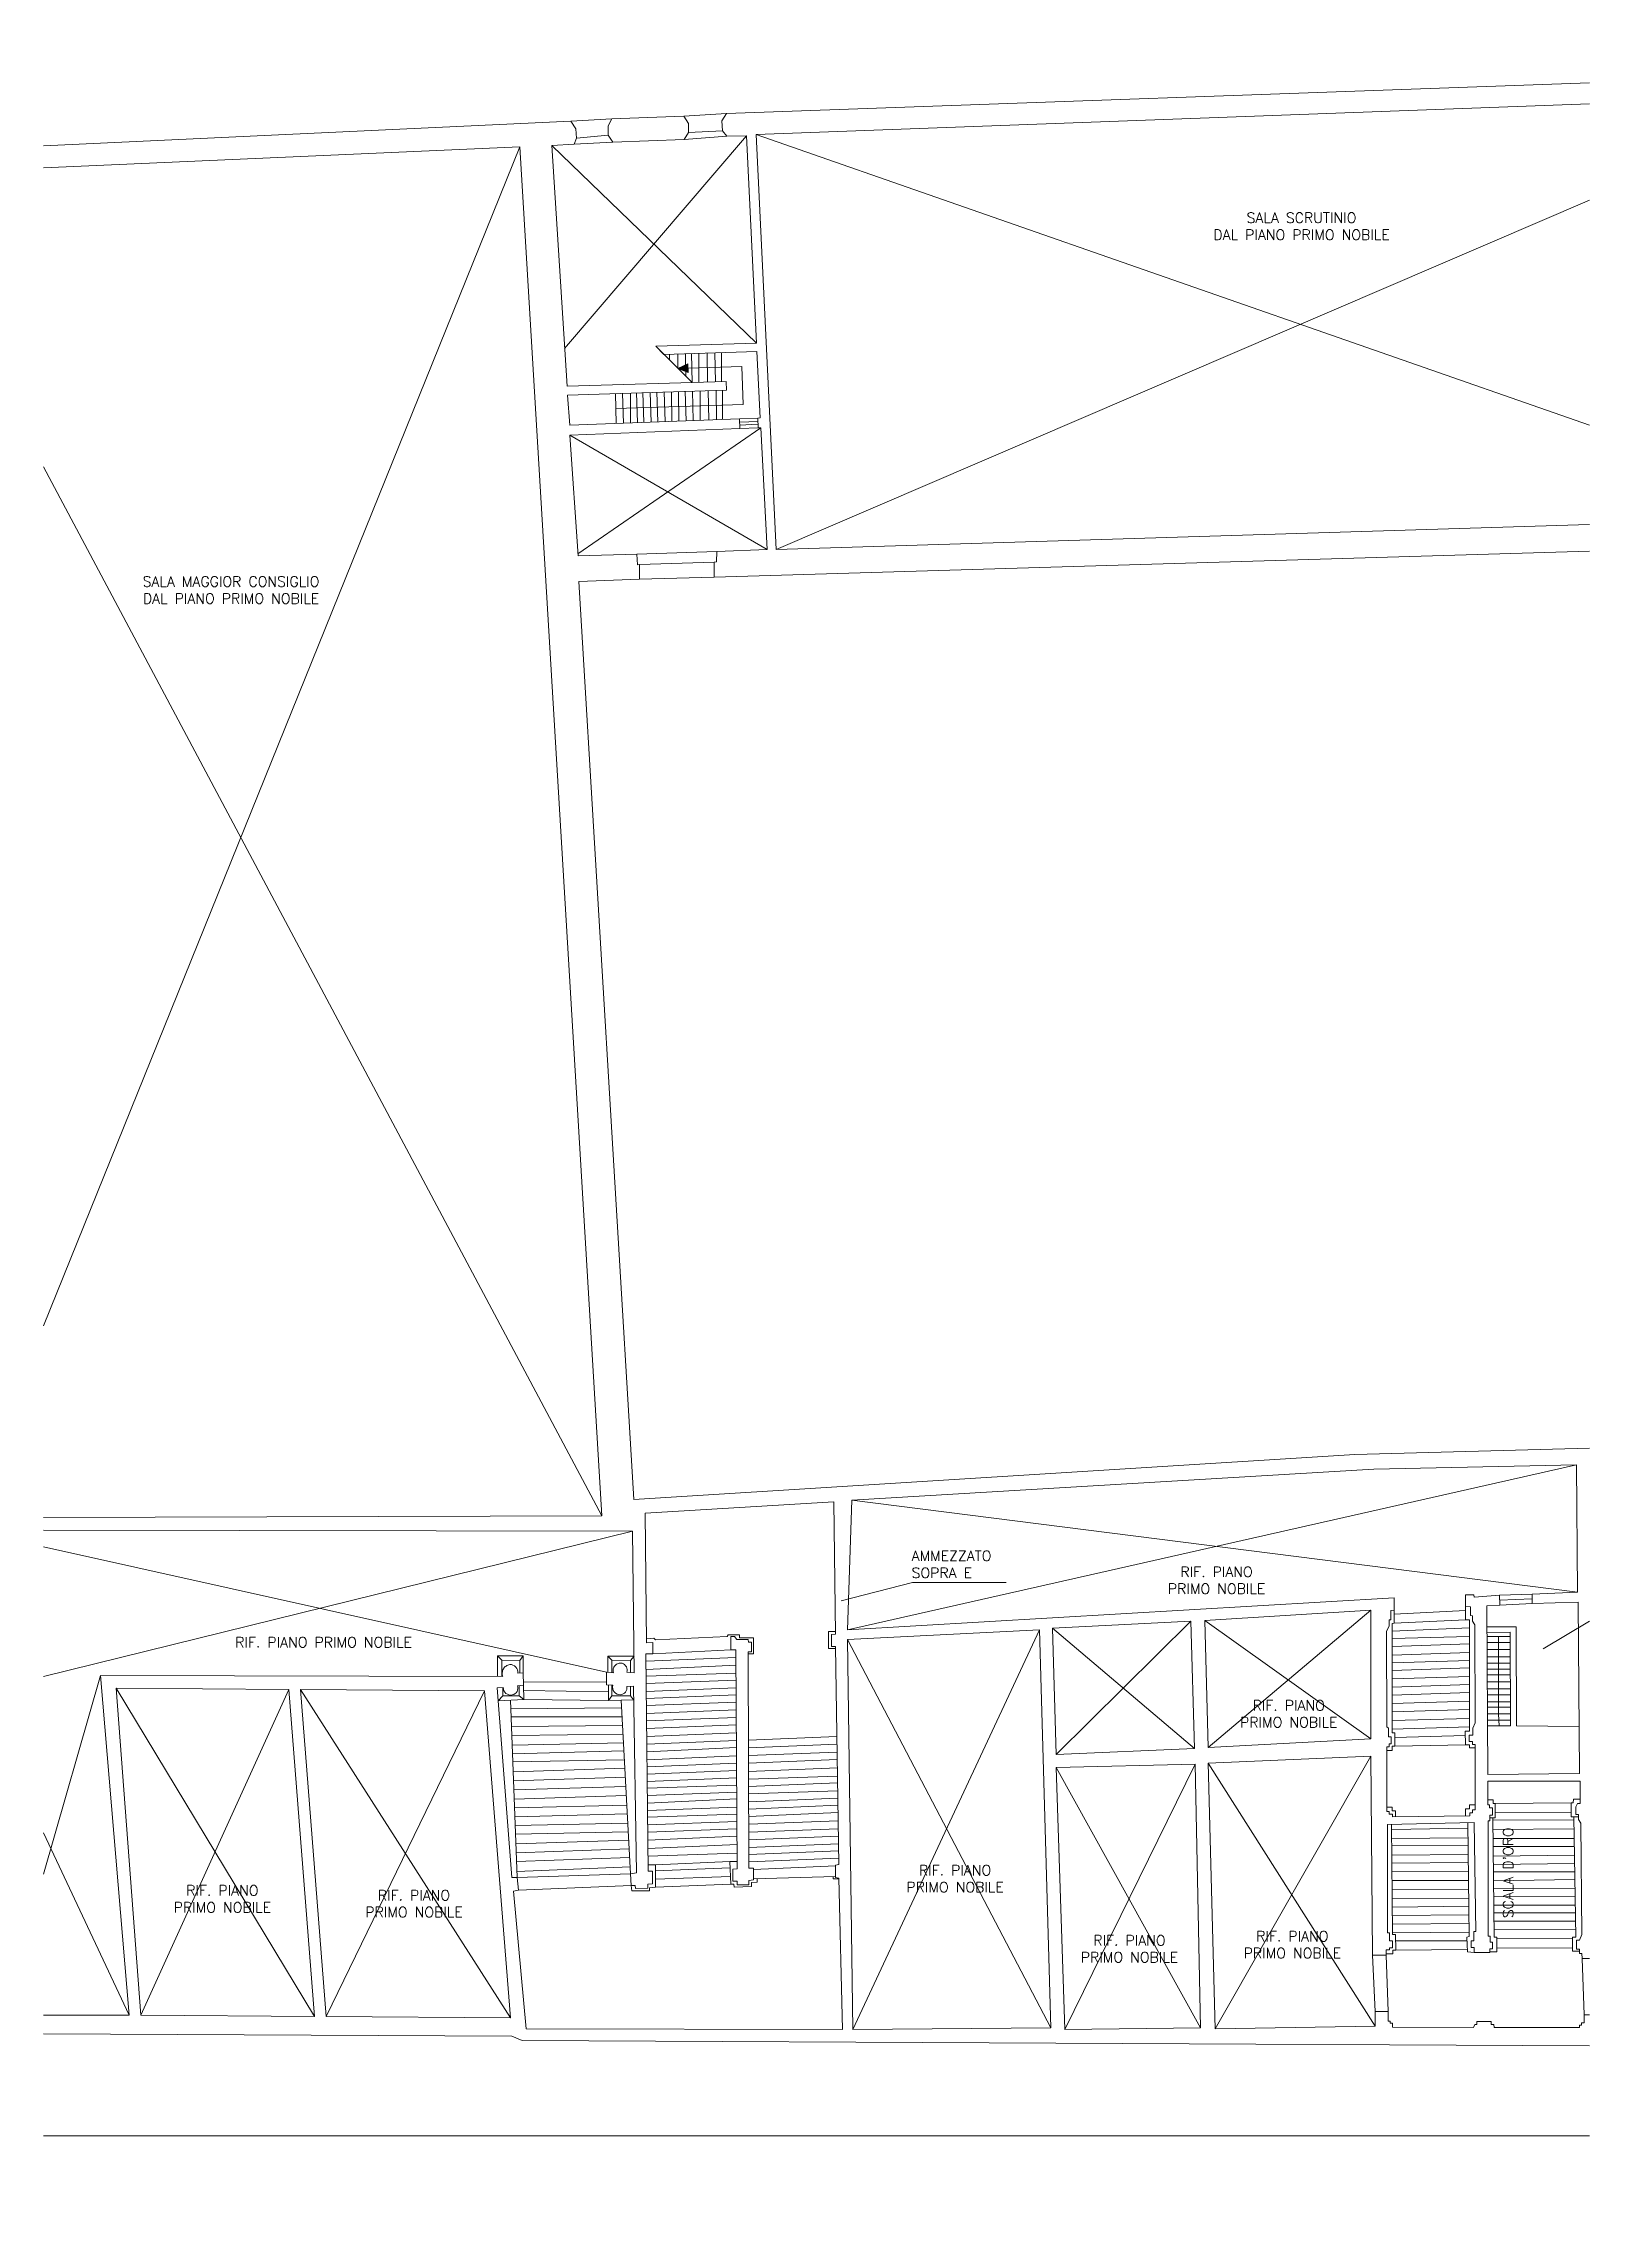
# Paper-space layout 'p_terzo_sx' of a CAD drawing. Header units: millimetres. Extents: x -1 to 297, y 0 to 420.
# The model-space entities are those that its viewports show. They can reach past a viewport. Long polylines and large blocks are cut down to what shows.
import ezdxf
from ezdxf.enums import TextEntityAlignment as Align

# ---------------------------------------------------------------- set-up
doc = ezdxf.new("R2010")
doc.units = ezdxf.units.MM
doc.layers.add('_sottile', color=253, linetype='Continuous', lineweight=5)
doc.layers.add('muri', color=7, linetype='Continuous', lineweight=9)
doc.layers.add('xx_Nascosto', color=210, linetype='Continuous')
doc.layers.get('xx_Nascosto').freeze()
doc.styles.add('DITTA', font='COMPLEX.SHX', dxfattribs={"height": 60})
doc.styles.get("Standard").update_dxf_attribs({"font": 'arial.ttf'})

msp = doc.modelspace()

# ---------------------------------------------------------------- hatches: boundary and pattern name
at = {"layer": '_sottile'}
msp.add_hatch(color=256, dxfattribs=at).paths.add_polyline_path([(45719.7, 3504.6), (45719.2, 3521.5), (45700, 3512.4)])

# ---------------------------------------------------------------- linework, layer by layer
for p, q in [((45793.4, 4003.6), (47977.5, 4081.3)), ((45784.2, 3989.5), (45793.4, 4003.6)), ((44378.5, 3936.8), (45493.5, 3988.6)), ((45831.7, 3960.4), (45481.8, 3551.1)), ((45493.5, 3988.6), (45503.5, 3973.6)), ((45504.3, 3956.2), (45500.1, 3944.5)), ((45503.5, 3973.6), (45504.3, 3956.2)), ((45784.2, 3989.5), (45784.2, 3989.5)), ((45785.9, 3970.3), (45784.2, 3989.5)), ((45794.2, 3959.5), (45785.9, 3970.3)), ((45500.1, 3944.5), (45456.8, 3942)), ((45851.4, 3561), (45456.8, 3942)), ((45456.8, 3942), (45486.4, 3478.1)), ((45657.3, 3555.1), (45672.8, 3539.6)), ((45727.1, 3485.4), (45657.3, 3555.1)), ((45672.8, 3539.6), (45852.2, 3545)), ((45858.5, 3417.2), (45852.2, 3545)), ((45792.8, 3487.4), (45486.4, 3478.1)), ((45700, 3512.4), (45719.2, 3521.5)), ((45700, 3512.4), (45823.1, 3516.2)), ((45700, 3512.4), (45719.7, 3504.6)), ((45719.7, 3504.6), (45719.2, 3521.5)), ((45793.4, 3470.5), (45792.8, 3487.4)), ((45825.3, 3442.8), (45823.1, 3516.2)), ((45487.6, 3461.3), (45793.4, 3470.5)), ((45487.6, 3461.3), (45491.9, 3403.2)), ((45491.9, 3403.2), (45818.7, 3415.7)), ((45580.5, 3435.3), (45825.3, 3442.8)), ((45818.7, 3415.7), (45853.6, 3417)), ((45818.7, 3415.7), (45819.4, 3396.5)), ((45819, 3408.7), (45853.9, 3410)), ((45819.2, 3403.5), (45854.1, 3404.9)), ((45853.6, 3417), (45858.5, 3417.2)), ((45853.6, 3417), (45854.3, 3397.9)), ((45819.4, 3396.5), (45491.9, 3384.1)), ((45491.9, 3384.1), (45872.1, 3163.6)), ((45491.9, 3384.1), (45507.7, 3151.3)), ((45859.6, 3398.1), (45507.4, 3155.2)), ((45819.4, 3396.5), (45854.3, 3397.9)), ((45859.6, 3398.1), (45854.3, 3397.9)), ((45872.1, 3163.6), (45859.6, 3398.1)), ((45507.7, 3151.3), (45620.9, 3154.8)), ((45620.9, 3154.8), (45621.8, 3134)), ((48014.6, 3177.2), (45770, 3110.7)), ((45774.2, 3139.8), (45774.6, 3159.8)), ((45774.6, 3159.8), (45872.1, 3163.6)), ((45621.8, 3134), (45625.9, 3134.8)), ((45625.9, 3134.8), (45625.9, 3106.5)), ((45770, 3139.4), (45774.2, 3139.8)), ((45770, 3110.7), (45770, 3139.4)), ((45625.9, 3106.5), (45509.3, 3102.3)), ((45509.3, 3102.3), (45615, 1334.3)), ((47003.7, 1421.1), (49718.6, 1495)), ((45615, 1334.3), (47003.7, 1421.1)), ((47037.9, 456.8), (47042.8, 348.5)), ((47063.9, 456.8), (47067.8, 348.4)), ((47441.1, 450.1), (47445.2, 341.8)), ((47471, 450.1), (47475.2, 337.6)), ((45380.2, 301), (44378.5, 305.9)), ((45400.2, 292.7), (45380.2, 301)), ((48320.7, 277.7), (45400.2, 292.7))]:
    msp.add_line(p, q, dxfattribs=at)
msp.add_lwpolyline([(47960.8, 3227.3), (45889.2, 3164), (45850.6, 3962.8), (47927.5, 4039.5)], close=True, dxfattribs=at)
for points in [[(47927.5, 4039.5), (45889.2, 3164)], [(45493.5, 3988.6), (45572.9, 3993.1)], [(45712, 3953.1), (45720.6, 3967), (45720.6, 3984.2), (45711.4, 3998.6), (45572.9, 3993.1), (45565.4, 3979.5), (45565.4, 3961.7), (45574.3, 3948.4), (45712, 3953.1)], [(45711.4, 3998.6), (45793.4, 4003.6)], [(45500.1, 3944.5), (45574.3, 3948.4)], [(45504.3, 3956.2), (45565.4, 3961.7)], [(45794.2, 3959.5), (45831.7, 3960.4), (45851.4, 3561), (45657.3, 3555.1)], [(45712, 3953.1), (45794.2, 3959.5)], [(45720.6, 3967), (45785.9, 3970.3)], [(47960.8, 3227.3), (45850.6, 3962.8)], [(45395.2, 3939.5), (44378.5, 1421.6)], [(45395.2, 3939.5), (45553.5, 1303.1), (44378.5, 1299.1)], [(44378.5, 3894.2), (45395.2, 3939.5)], [(45683.7, 3539.9), (45683.7, 3528.7)], [(45699.5, 3540.4), (45700, 3512.4)], [(45714.5, 3540.9), (45715.3, 3497.2)], [(45726.1, 3541.2), (45727.1, 3485.4)], [(45740.3, 3541.6), (45740.3, 3485.8)], [(45756.1, 3542.1), (45757, 3486.3)], [(45771.1, 3542.6), (45772.1, 3486.7)], [(45783.7, 3543), (45783.7, 3487.1)], [(45553.5, 1303.1), (44378.5, 3510.6)], [(45580, 3464.1), (45581, 3406.6)], [(45593.3, 3464.5), (45595.2, 3407.2)], [(45608.4, 3464.9), (45608.4, 3407.7)], [(45620, 3465.3), (45621.9, 3408.2)], [(45632.4, 3465.6), (45634.4, 3408.7)], [(45646.6, 3466.1), (45648.6, 3409.2)], [(45659.1, 3466.5), (45661, 3409.7)], [(45673.2, 3466.9), (45675.2, 3410.2)], [(45687.5, 3467.3), (45688.5, 3410.7)], [(45700.8, 3467.7), (45701.8, 3411.2)], [(45714, 3468.1), (45716, 3411.8)], [(45728.3, 3468.6), (45729.3, 3412.3)], [(45742.5, 3469), (45742.5, 3412.8)], [(45758.3, 3469.5), (45759.3, 3413.4)], [(45773.3, 3469.9), (45774.3, 3414)], [(45785.9, 3470.3), (45785.9, 3414.4)], [(45620.9, 3154.8), (45774.6, 3159.8)], [(45625.9, 3134.8), (45770, 3139.4)], [(45625.9, 3106.5), (45770, 3110.7)], [(47430.2, 1401.3), (47040.1, 1392.5), (46034.9, 1333.1), (46026.6, 1083.2), (47079.5, 1144.8), (47079.5, 1121.5), (47072.8, 1120.7), (47072.8, 1102.3), (47069.4, 1102.3), (47069.5, 1090.7), (47064.5, 1080.7), (47065.3, 896.6), (47068.7, 894.1), (47068.7, 877.4), (47073.7, 877.4), (47073.7, 864.1), (47069.5, 864.1), (47069.5, 858.3), (47065.4, 858.3), (47065.3, 733.3), (47069.5, 733.3), (47069.5, 728.3), (47076.2, 728.3), (47076.2, 723.3), (47225.3, 725), (47225.3, 730.8), (47230.3, 730.8), (47230.3, 736.6), (47235.2, 736.6), (47235.3, 862.4), (47230.3, 862.4), (47230.3, 868.2), (47223.6, 868.2), (47223.6, 880.7), (47231, 880.7), (47231.1, 894.1), (47235.3, 904.1), (47234.4, 1093.2), (47230.3, 1099.8), (47230.3, 1110.6), (47226.1, 1110.7), (47226.1, 1127.9), (47216.9, 1128.1), (47216.9, 1150.6), (47232.8, 1150.6), (47233.1, 1146), (47281.9, 1149.8), (47282.8, 1130.6), (47257.8, 1129.8), (47259.4, 804.9), (47436, 806.6), (47433.5, 1136.5), (47345.2, 1134), (47345.2, 1152.3), (47432.7, 1155.6), (47430.2, 1401.3)], [(46026.6, 1083.2), (47430.2, 1401.3)], [(47869.2, 1414.7), (47875.8, 863.3), (47464.3, 856.6), (47461, 1404.7), (47869.2, 1414.7)], [(47461, 1404.7), (47875.8, 863.3)], [(47869.2, 1414.7), (47464.3, 856.6)], [(46034.9, 1333.1), (47432.7, 1155.6)], [(44378.5, 1275.5), (45612.6, 1273.1), (45615.9, 1000.6)], [(45612.6, 1273.1), (44378.5, 968.9)], [(45562.6, 1001.5), (44378.5, 1265.5)], [(46332.2, 1174.2), (46151.4, 1174.2), (46014.1, 1139.2)], [(47281.9, 1149.8), (47345.2, 1152.3)], [(47282.3, 1140.2), (47345.2, 1143.1)], [(47345.2, 1134), (47282.8, 1130.6)], [(46688, 1099.8), (46421.4, 1086.5), (46428.1, 843.3), (46694.7, 854.9), (46688, 1099.8)], [(46688, 1099.8), (46428.1, 843.3)], [(47034.5, 1121.5), (46714.6, 1101.5), (46721.3, 856.6), (47034.5, 873.2), (47034.5, 1121.5)], [(47034.5, 873.2), (46714.6, 1101.5)], [(47034.5, 1121.5), (46721.3, 856.6)], [(47079.5, 1121.5), (47079.6, 1096.4), (47075.3, 1095.7), (47075.3, 884.9), (47080.3, 884.9), (47080.3, 859.1), (47075.3, 859.1), (47075.3, 850.8), (47065.4, 850.8)], [(47216.9, 1120.8), (47079.5, 1113.8)], [(47216.9, 1102.4), (47079.6, 1096.4)], [(47216.9, 1128.1), (47216.9, 1102.4), (47224.4, 1102.3), (47224.5, 888.2), (47216.1, 888.2), (47216.9, 861.6), (47224.5, 861.6), (47224.4, 855.8), (47235.3, 855.8)], [(47650.5, 1108.5), (47469.7, 1108.5), (47366.5, 1046.9)], [(45835, 1037.3), (45845.8, 1037.3), (45845.8, 1068.2), (45818.3, 1068.2), (45818.3, 1074), (45796.7, 1074), (45795, 1070.7), (45656.7, 1064), (45653.4, 1067.3), (45639.2, 1066.3)], [(45814.2, 623.3), (45811.7, 1044.8), (45801.7, 1044.8), (45801.7, 1070.7), (45808.8, 1070.7), (45813.3, 1064.8), (45835, 1064.8), (45835.8, 1059.8), (45841.7, 1059.8), (45841.7, 1040.7), (45835, 1040.7), (45836.7, 624.2), (45845.8, 624.2), (45845.8, 601.7), (45836.7, 600.9), (45836.7, 592.5), (45814.2, 592.5), (45814.2, 599.2), (45805.9, 599.2), (45805.9, 622.5), (45814.2, 623.3)], [(46003.2, 1080.4), (45990.2, 1080.2), (45990.2, 1047.2), (46003.3, 1047.2)], [(46396.4, 1083.2), (46026.6, 1064.8), (46036.6, 313.5), (46418.1, 316.8), (46396.4, 1083.2)], [(46418.1, 316.8), (46026.6, 1064.8)], [(46396.4, 1083.2), (46036.6, 313.5)], [(46694.7, 854.9), (46421.4, 1086.5)], [(47224.4, 1087.5), (47075.3, 1080.5)], [(47224.5, 1070.8), (47075.3, 1066.4)], [(47224.5, 1056.6), (47075.3, 1051.4)], [(47435.3, 897.4), (47315.2, 898.2), (47314.4, 1089), (47258, 1089)], [(47258, 1078.1), (47302.7, 1079), (47303.6, 898.2), (47258.9, 898.2)], [(47302.8, 1070.7), (47258.1, 1070.7)], [(47302.8, 1059), (47258.1, 1059)], [(47281.3, 898.2), (47280.4, 920.8), (47280.4, 1070.7)], [(45361, 1024.9), (45352.7, 1033.2)], [(45401.8, 1000.4), (45401.9, 1033.2), (45352.7, 1033.2), (45352.7, 993.2)], [(45395.2, 1000), (45395.2, 1024), (45361, 1024.9), (45361, 993.2)], [(45395.2, 1024), (45401.9, 1033.2)], [(45572.6, 1024.9), (45565.1, 1032.3)], [(45615.6, 1032.3), (45565.1, 1032.3), (45565.1, 1001.4)], [(45608.4, 1001.1), (45608.4, 1024), (45572.6, 1024.9), (45572.6, 1000.9)], [(45608.4, 1024), (45615.6, 1032.3)], [(45811.8, 1030), (45638.6, 1023)], [(45811.9, 1015.1), (45638.7, 1007.2)], [(45801.7, 1044.8), (45651.7, 1037.3)], [(47224.5, 1040), (47075.3, 1034.7)], [(47224.5, 1024.1), (47075.3, 1019.8)], [(47224.5, 1010), (47075.3, 1004.8)], [(47302.9, 1045.7), (47258.2, 1045.7)], [(47303, 1031.5), (47258.3, 1031.5)], [(47303, 1019), (47258.3, 1019)], [(44588, 995.7), (44400.6, 341)], [(45000.3, 338.5), (44618, 970.7)], [(44950.4, 968.2), (44618, 970.7), (44665.5, 341), (45000.3, 338.5), (44950.4, 968.2)], [(44950.4, 968.2), (44665.5, 341)], [(45377.7, 336), (44972.9, 968.2)], [(45327.7, 965.7), (44972.9, 968.2), (45022.8, 338.5), (45377.7, 336), (45327.7, 965.7)], [(45402.7, 976.5), (45403.5, 949), (45353.8, 946.3)], [(45394.4, 975.9), (45394.4, 956.5), (45362.7, 956.5), (45362.7, 972.3)], [(45562.6, 982.4), (45402.4, 983.2)], [(45566, 964), (45403, 966.6)], [(45614.7, 948.3), (45566, 947.4), (45566, 977.1)], [(45608.4, 974.5), (45608.4, 956.5), (45572.6, 956.5), (45572.6, 976.7)], [(45811.9, 1000), (45638.9, 993.9)], [(45812, 986.7), (45639, 979.7)], [(45812.1, 971.7), (45639.1, 964.7)], [(47224.5, 993.3), (47075.3, 989)], [(47224.5, 978.3), (47075.3, 973.1)], [(47303.1, 1007.4), (47258.4, 1007.4)], [(47303.1, 996.5), (47258.4, 996.5)], [(47303.2, 983.2), (47258.5, 983.2)], [(47303.2, 969.9), (47258.6, 969.9)], [(45327.7, 965.7), (45022.8, 338.5)], [(45353.8, 946.3), (45362.7, 956.5)], [(45377.5, 947.6), (45390.2, 606.7)], [(45591.5, 933.2), (45378.1, 931.5)], [(45403.5, 949), (45394.4, 956.5)], [(45566, 947.4), (45403.5, 949)], [(45572.6, 956.5), (45566, 947.4)], [(45590.8, 947.9), (45608.4, 613.4)], [(45608.4, 956.5), (45614.7, 948.3)], [(45812.2, 958.4), (45639.3, 951.4)], [(45812.3, 944.2), (45639.4, 937.3)], [(45812.4, 929.3), (45639.6, 922.3)], [(47224.5, 962.5), (47075.3, 957.3)], [(47224.5, 945.8), (47075.3, 941.5)], [(47224.5, 930), (47075.3, 925.6)], [(47303.3, 958.2), (47258.6, 958.2)], [(47303.4, 944.9), (47258.7, 944.9)], [(47303.4, 934.1), (47258.8, 934.1)], [(44643, 341), (44378.5, 905.6)], [(45592.5, 915.7), (45378.7, 915.7)], [(45593.3, 899.1), (45379.4, 897.4)], [(45594.2, 882.5), (45380, 879.9)], [(45812.5, 914.2), (45639.7, 908.1)], [(45812.5, 900.1), (45639.9, 893.1)], [(45812.6, 885.1), (45640, 878.1)], [(47224.5, 912.5), (47075.3, 909)], [(47224.5, 896.7), (47075.3, 892.3)], [(47303.5, 921.6), (47258.8, 921.6)], [(47303.5, 909.1), (47258.9, 909.1)], [(45595.1, 865.9), (45380.7, 861.5)], [(45595.9, 850), (45381.3, 844.8)], [(45812.7, 870.1), (45640.2, 863.1)], [(45812.8, 856.8), (45640.3, 848.1)], [(45812.9, 840.9), (45640.5, 833.1)], [(46006, 877.6), (45835.7, 870.6)], [(46006.3, 863.4), (45835.7, 856.4)], [(46006.5, 847.6), (45835.8, 841.4)], [(47875.8, 846.6), (47465.2, 837.4), (47471, 450.1), (47441.1, 450.1), (47441, 460.1), (47436, 460.1), (47436, 468.4), (47430.2, 468.4), (47430.2, 485.9), (47436, 485.9), (47441, 496.7), (47438.5, 710.8), (47434.4, 718.3), (47434.4, 727.5), (47429.4, 727.5), (47429.4, 742.5), (47432.7, 749.1), (47437.7, 749.1), (47437.7, 791.6), (47259.4, 791.6), (47259.4, 746.6), (47262.9, 746.6), (47263.1, 740.8), (47268.8, 740.8), (47268.6, 726.6), (47263.6, 726.6), (47263.6, 715.8), (47260.3, 715.8), (47260.3, 493.4), (47264.4, 493.4), (47264.4, 481.7), (47268.6, 481.7), (47268.6, 469.2), (47263.6, 469.3), (47263.6, 461.7), (47233.6, 461.7), (47233.6, 471.8), (47227.8, 471.7), (47227.8, 484.2), (47232.8, 484.2), (47232.8, 502.6), (47236.9, 502.6), (47233.6, 712.5), (47066.2, 708.3), (47066.6, 500.1), (47070.5, 500.1), (47070.5, 484.7), (47076, 484.7), (47076, 470.7), (47070.5, 470.7), (47070.5, 467.2), (47063.9, 467.2), (47063.9, 456.8), (47037.9, 456.8), (47034.5, 839.9), (46721.3, 826.6), (46734.6, 315.1), (47042.8, 320.1), (47042.8, 348.5), (47067.8, 348.4), (47067.8, 329.9), (47071.6, 329.9), (47071.6, 326), (47076.4, 326), (47076.4, 318.1), (47232, 317.5), (47234.4, 323.5), (47238.6, 323.5), (47238.6, 329.3), (47266.1, 329.3), (47266.1, 323.5), (47271, 323.4), (47271.9, 317.6), (47436, 317.6), (47436, 321.8), (47440.2, 321.8), (47440.2, 326.8), (47445.2, 326.8), (47445.2, 341.8), (47470.2, 341.8), (47470.2, 337.6), (47475.2, 337.6), (47475.2, 317.6), (47882.6, 316.8)], [(47034.5, 839.9), (46734.6, 315.1)], [(47216.4, 880.1), (47080.3, 875.7)], [(47216.9, 861.6), (47080.3, 859.1)], [(47875.8, 846.6), (47475.2, 317.6)], [(45596.8, 833.3), (45381.9, 829)], [(45597.7, 816.8), (45382.6, 809.8)], [(45598.6, 799.3), (45383.3, 792.3)], [(45813, 826.8), (45640.6, 819.8)], [(45813.1, 812.6), (45640.7, 805.6)], [(45813.1, 798.4), (45640.9, 791.5)], [(46006.7, 833.5), (45835.9, 826.4)], [(46007, 817.6), (45835.9, 810.6)], [(46007.2, 801.7), (45836, 795.7)], [(46696.3, 824.9), (46428.1, 818.3), (46444.8, 313.5), (46706.3, 316.8), (46696.3, 824.9)], [(46706.3, 316.8), (46428.1, 818.3)], [(46696.3, 824.9), (46444.8, 313.5)], [(47042.8, 320.1), (46721.3, 826.6)], [(47882.6, 316.8), (47465.2, 837.4)], [(45599.5, 781.8), (45383.9, 774.9)], [(45600.5, 764.3), (45384.6, 757.3)], [(45813.2, 784.2), (45641, 778.2)], [(45813.3, 770.9), (45641.1, 764)], [(45813.4, 757.6), (45641.3, 749.8)], [(46007.4, 788.5), (45836, 781.5)], [(46007.7, 773.4), (45836.1, 767.3)], [(46007.9, 759.4), (45836.2, 752.3)], [(47434.4, 723.3), (47420.2, 723.3), (47420.2, 750), (47424.3, 749.9), (47424.4, 757.5), (47437.7, 757.4)], [(45601.4, 746), (45385.2, 740.7)], [(45602.3, 729.3), (45385.9, 723.1)], [(45813.5, 741.8), (45641.4, 735.7)], [(45813.6, 728.5), (45641.6, 722.3)], [(45813.6, 714.3), (45641.7, 708.1)], [(46008.1, 746), (45836.2, 738.1)], [(46008.3, 731.8), (45836.3, 723.9)], [(46008.6, 715.2), (45836.3, 709)], [(47082, 723.4), (47082, 735), (47075.3, 735), (47075.3, 741.6), (47065.3, 741.6)], [(47235.2, 746.6), (47224.4, 746.6), (47224.4, 738.3), (47216.9, 738.3), (47216.9, 724.9)], [(47259.4, 755.8), (47270.3, 755.8), (47270.3, 749.1), (47273.6, 749.1), (47273.6, 721.6), (47263.6, 721.6)], [(47269.4, 721.6), (47271.9, 491.7), (47276.9, 491.7), (47276.9, 463.4), (47263.6, 463.4)], [(47425.3, 717.5), (47269.4, 716.6)], [(47420.2, 750), (47273.6, 749.1)], [(47420.2, 732.5), (47273.6, 731.6)], [(47436, 464.2), (47422.7, 464.2), (47422.7, 491.7), (47429.4, 491.7), (47425.2, 723.3)], [(45603.3, 710.9), (45386.5, 706.5)], [(45604.2, 694.3), (45387.1, 689.9)], [(45605, 678.5), (45387.8, 671.4)], [(45813.7, 700.2), (45641.8, 694)], [(45813.8, 686), (45642, 678.2)], [(46008.8, 700.2), (45836.4, 694)], [(46009.1, 686), (45836.5, 679)], [(47074.5, 708.5), (47076.2, 496.7), (47082, 496.7), (47082.8, 466.7), (47077, 466.7), (47077, 459.2), (47063.9, 459.2)], [(47221.2, 701.7), (47074.6, 699.1)], [(47221.4, 682.5), (47074.7, 681.6)], [(47221.1, 712.2), (47223.6, 492.6), (47219.4, 491.7), (47220.3, 463.4), (47233.6, 461.7)], [(47425.6, 700), (47269.6, 699.1)], [(47426, 681.7), (47269.8, 681.7)], [(45605.9, 661.9), (45388.4, 654)], [(45606.7, 645.2), (45389.1, 637.3)], [(45610.1, 590.9), (45610.9, 580.9), (45645.1, 580.9), (45645.1, 586.7), (45656.7, 587.5), (45656.7, 630.8), (45642.5, 630.8)], [(45813.9, 670.2), (45642.1, 662.3)], [(45814, 653.5), (45642.3, 647.3)], [(45800, 637.5), (45656.7, 630.8)], [(45814.1, 637.5), (45800, 637.5), (45801.7, 593.4), (45807.5, 593.4), (45808.4, 587.5), (45841.7, 589.2), (45841.7, 596.7), (45852.5, 597.5), (45852.5, 604.3)], [(46009.3, 671), (45836.5, 664)], [(46009.5, 657.7), (45836.6, 650.7)], [(46009.7, 643.5), (45836.6, 636.5)], [(47221.6, 668.4), (47074.8, 667.5)], [(47221.8, 650.9), (47075, 649.1)], [(47222, 635), (47075.1, 634.2)], [(47426.2, 665.8), (47270, 665.8)], [(47426.5, 649.2), (47270.2, 647.5)], [(47426.8, 633.4), (47270.4, 631.6)], [(45607.7, 627), (45389.8, 618.1)], [(45608.4, 613.4), (45390.2, 606.7)], [(45610.1, 590.9), (45392.7, 581.7)], [(45800.5, 625.1), (45656.7, 619)], [(45801.1, 608.5), (45656.7, 603.2)], [(45801.7, 593.4), (45656.7, 587.5)], [(46003.3, 628.6), (45845.8, 621.5)], [(46003.3, 608.5), (45845.8, 604.1)], [(45999.1, 608.4), (45999.1, 603.8), (46010, 603.5)], [(47222.2, 618.4), (47075.2, 617.5)], [(47222.4, 600.9), (47075.3, 600.9)], [(47427.1, 617.5), (47270.5, 617.5)], [(47427.4, 602.6), (47270.7, 600)], [(47222.6, 584.2), (47075.5, 583.3)], [(47222.8, 565.9), (47075.6, 565)], [(47222.9, 550.9), (47075.8, 549.2)], [(47427.7, 585.9), (47270.9, 585)], [(47428, 570.1), (47271.1, 569.2)], [(47428.3, 553.4), (47271.2, 553.4)], [(47223.1, 534.2), (47075.9, 533.4)], [(47223.3, 517.6), (47076, 516.7)], [(47428.5, 538.4), (47271.4, 538.4)], [(47428.8, 522.6), (47271.6, 522.6)], [(47429.1, 506.7), (47271.8, 505.9)], [(47223.5, 500.9), (47076.1, 500)], [(47219.7, 484.2), (47082.3, 484.2)], [(47220.2, 467.6), (47082.8, 466.7)], [(47422.7, 489.3), (47276.9, 488.4)], [(47422.7, 470.9), (47276.9, 470.1)]]:
    msp.add_lwpolyline(points, dxfattribs=at)
msp.add_lwpolyline([(45615.9, 1000.6), (45601.8, 1001.5, 0.39886), (45592.6, 1019, 0.580318), (45575.9, 1000.7), (45562.6, 1001.5), (45562.6, 977.4), (45574.3, 976.5, 0.493939), (45589.3, 958.2, 0.401805), (45601.8, 974), (45614.3, 974.9), (45620.1, 615.5), (45608.4, 613.4), (45610.1, 590.9), (45617.6, 590.9), (45618.4, 585), (45641.8, 585.9), (45641.8, 593.4), (45650.9, 594.2), (45650.9, 618.4), (45642.6, 618.4), (45638.4, 1037.3), (45651.7, 1037.3), (45651.7, 1059), (45639.3, 1058.2), (45636.8, 1307.7), (45999.9, 1329.7), (46003.3, 1074.8), (45995.8, 1074.6), (45995.8, 1051.1), (46003.3, 1051.5), (46009.9, 631.7), (46003.3, 630), (46003.3, 606.7), (46009.9, 605), (46016.7, 313.5), (45407.7, 315.1), (45383.5, 580), (45392.7, 581.7), (45390.2, 606.7), (45380.2, 606.7), (45351.9, 971.5), (45363.5, 972.4, 0.500577), (45381, 958.2, 0.461783), (45391, 975.7), (45402.7, 976.5), (45401.8, 1000.4), (45391.9, 999.9, 0.444556), (45376, 1016.5, 0.477789), (45362.7, 993.2), (44588, 995.7), (44643, 341), (44400.6, 341)], format="xyb", dxfattribs=at)
at = {"layer": 'muri', "linetype": 'Continuous', "ltscale": 0.1}
msp.add_lwpolyline([(44378.5, 4308.8), (50298.5, 4308.8), (50298.5, 108.8), (44378.5, 108.8)], close=True, dxfattribs=at)

# ---------------------------------------------------------------- texts
at = {"layer": '_sottile', "style": 'DITTA'}
for s, p in [('DAL PIANO PRIMO NOBILE', (46900.9, 3760)), ('SALA SCRUTINIO', (46900.9, 3792.7)), ('SALA MAGGIOR CONSIGLIO', (44839.3, 3092.1)), ('DAL PIANO PRIMO NOBILE', (44839.3, 3059.4)), ('RIF. PIANO', (46737.3, 1185.1)), ('PRIMO NOBILE', (46737.3, 1152.6)), ('RIF. PIANO PRIMO NOBILE', (45017.5, 1049.4)), ('RIF. PIANO', (46876.3, 927.9)), ('PRIMO NOBILE', (46876.3, 895.4)), ('RIF. PIANO', (46233.7, 610.4)), ('RIF. PIANO', (44822.6, 571.5)), ('PRIMO NOBILE', (46233.7, 577.9)), ('PRIMO NOBILE', (44822.6, 539)), ('PRIMO NOBILE', (45191.6, 529.8)), ('RIF. PIANO', (45191.6, 562.2)), ('PRIMO NOBILE', (46569.6, 442.8)), ('RIF. PIANO', (46569.6, 475.3)), ('PRIMO NOBILE', (46883.2, 450.9)), ('RIF. PIANO', (46883.2, 483.4))]:
    msp.add_text(s, height=19.8, dxfattribs=at).set_placement(p, align=Align.CENTER)
for s, p in [('AMMEZZATO', (46150.1, 1215.9)), ('SOPRA E', (46150.1, 1183.2)), ('AMMEZZATO', (47468.4, 1150.2)), ('SOPRA D', (47468.4, 1117.5))]:
    msp.add_text(s, height=19.8, dxfattribs=at).set_placement(p)
msp.add_text("SCALA D'ORO", height=19.8, rotation=90, dxfattribs=at).set_placement((47308.8, 615.5), align=Align.CENTER)
at = {"layer": 'muri', "linetype": 'Continuous', "ltscale": 0.1, "insert": (44518.9, 4240.9), "char_height": 65, "width": 20000, "attachment_point": 1}
msp.add_mtext('Palazzo Ducale - pianta PIANO SECONDO ammezzato - ', dxfattribs=at)

psp = doc.layouts.new('p_terzo_sx')

# ---------------------------------------------------------------- viewports
at = {"layer": 'xx_Nascosto'}
psp.add_viewport(center=(147.88, 209.97), size=(297.69, 419.963), view_center_point=(45966.86, 2038.23), view_height=4199.632, dxfattribs=at)

doc.saveas('drawing.dxf')
